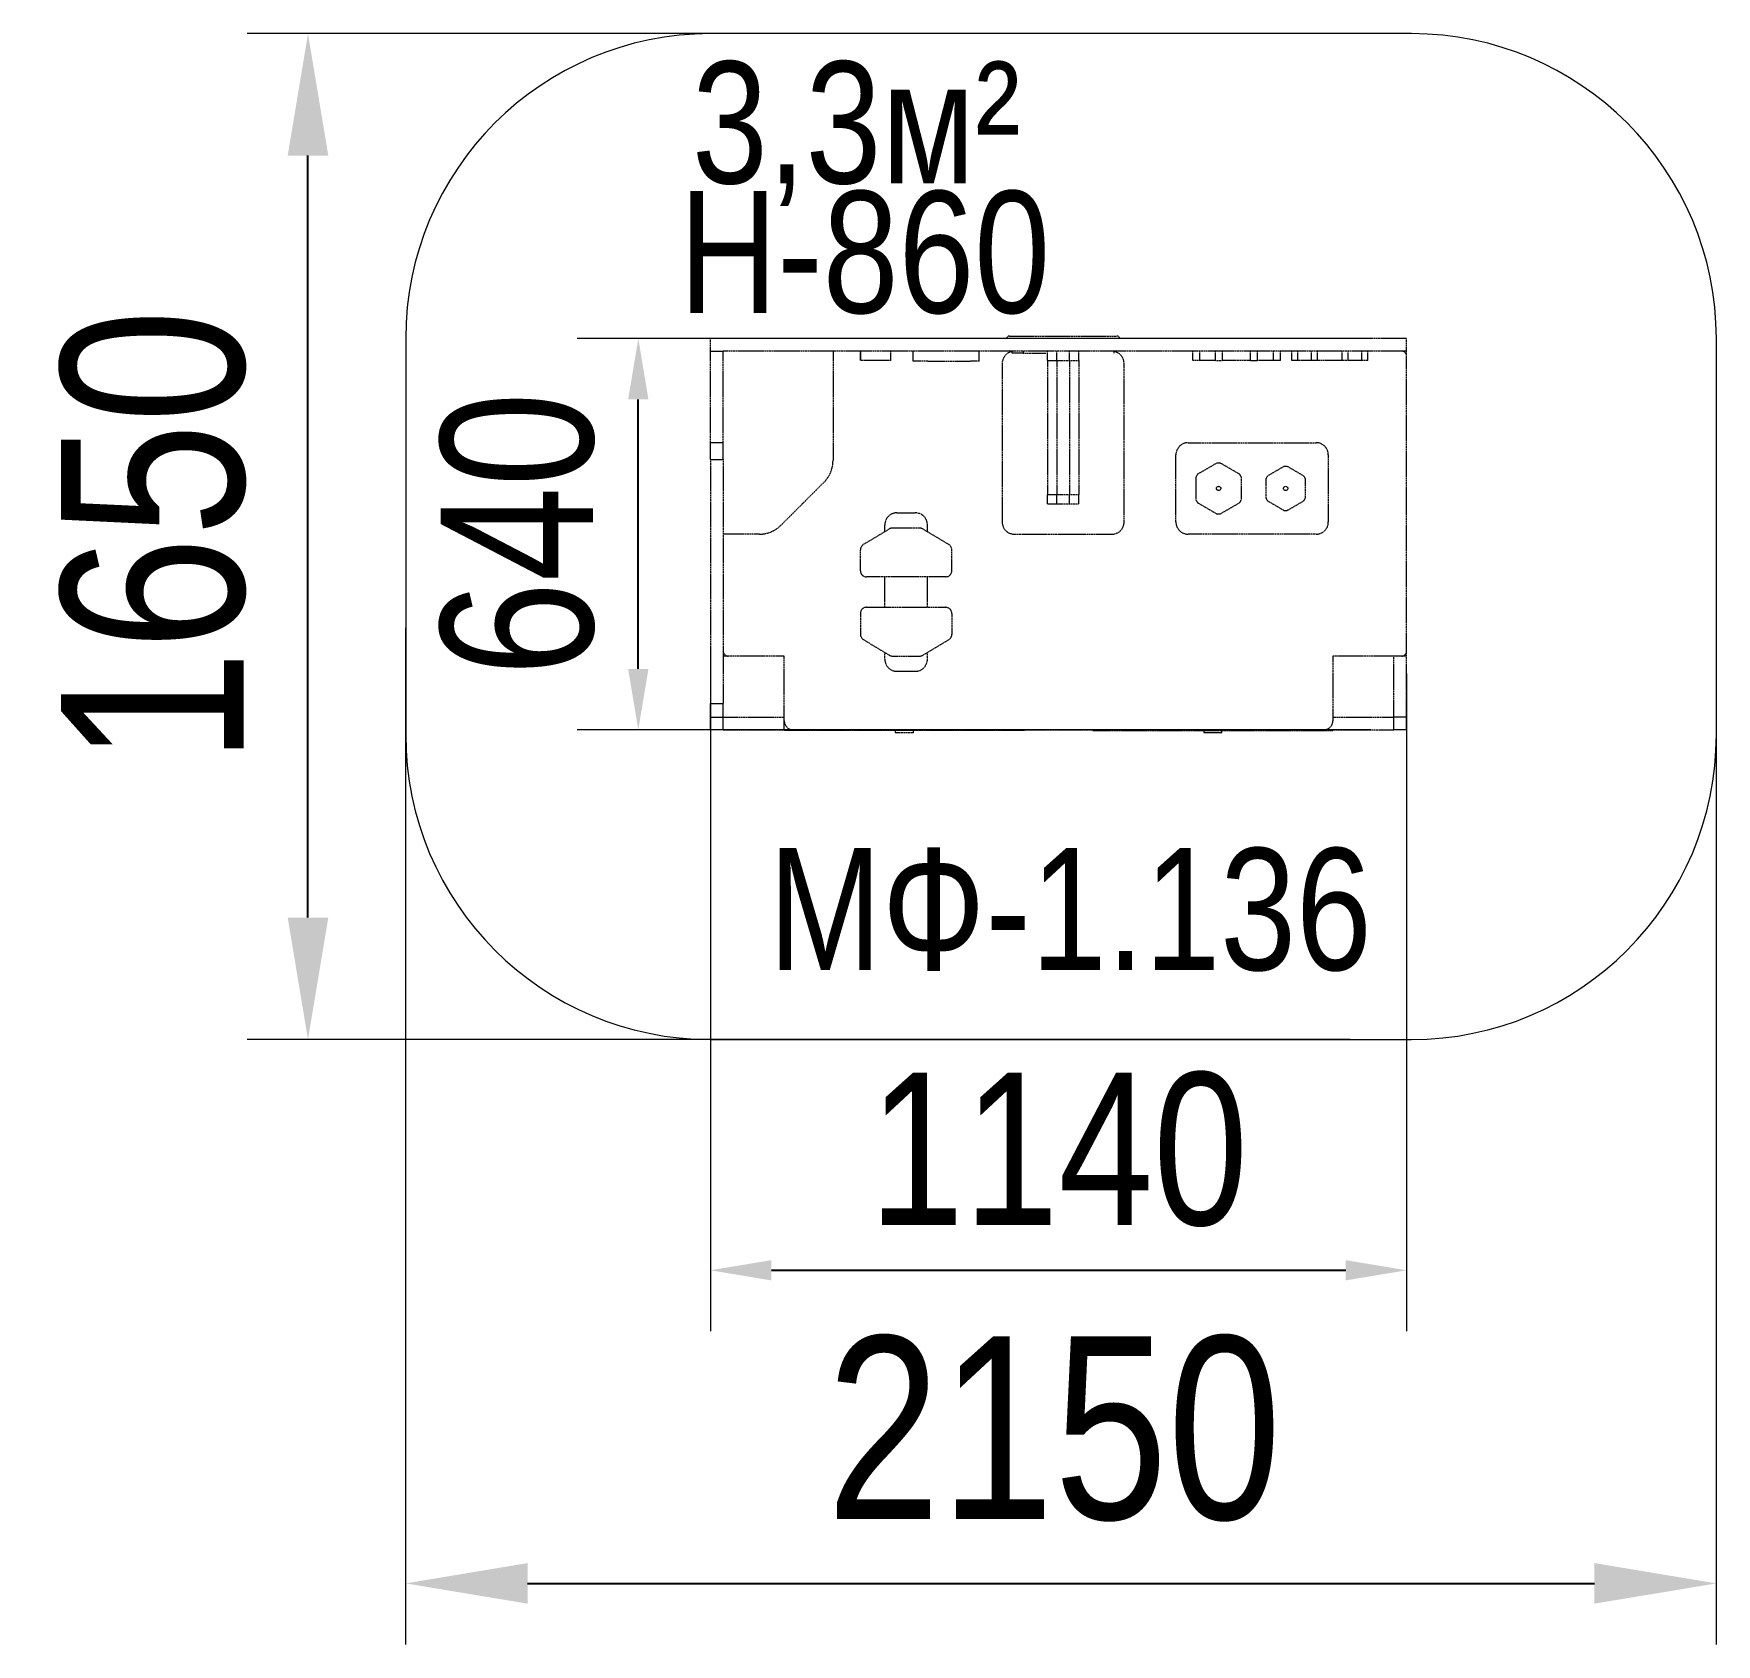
# Model space of a CAD drawing. Header units: millimetres. Extents: x -1563 to 1198, y -1718 to 924.
import ezdxf

# ---------------------------------------------------------------- set-up
doc = ezdxf.new("R2010")
doc.units = ezdxf.units.MM
doc.linetypes.add('HIDDEN', pattern=[1.905, 1.27, -0.635])
for name, color, linetype in [('DIKOM_АРТИКУЛ', 7, 'Continuous'), ('DIKOM_ЗОНА', 90, 'Continuous'), ('DIKOM_ОБЪЕКТ', 7, 'Continuous'), ('DIKOM_РАЗМЕР_ЗОНА', 7, 'Continuous'), ('DIKOM_РАЗМЕР_ОБЪЕКТА', 7, 'Continuous')]:
    doc.layers.add(name, color=color, linetype=linetype)
doc.styles.add('style1', font='arialbd.ttf', dxfattribs={"width": 0.8})
doc.dimstyles.new('1-50', dxfattribs={"dimtxt": 300, "dimasz": 200, "dimexe": 100, "dimexo": 0, "dimgap": 100, "dimtad": 1, "dimtxsty": 'style1', "dimcen": 200, "dimclrd": 7, "dimclre": 7, "dimclrt": 7, "dimadec": 1, "dimazin": 2, "dimtfac": 1, "dimtmove": 0, "dimatfit": 2, "dimfxl": 0, "dimlwd": 25, "dimlwe": 18, "dimarcsym": 0})

# ---------------------------------------------------------------- blocks, each defined once
blk = doc.blocks.new('*D0')
at = {"layer": 'Defpoints', "color": 0, "transparency": 16777216}
for p in [(-452.3, -125.4), (689.7, -125.4), (689.7, -1104.3)]:
    blk.add_point(p, dxfattribs=at)
at = {"layer": 'DIKOM_РАЗМЕР_ОБЪЕКТА', "color": 7, "lineweight": 18, "transparency": 16777216}
for p, q in [((-452.3, -125.4), (-452.3, -1204.3)), ((689.7, -125.4), (689.7, -1204.3))]:
    blk.add_line(p, q, dxfattribs=at)
at = {"layer": 'DIKOM_РАЗМЕР_ОБЪЕКТА', "color": 7, "lineweight": 25, "transparency": 16777216}
blk.add_line((-352.3, -1104.3), (589.7, -1104.3), dxfattribs=at)
at = {"layer": 'DIKOM_РАЗМЕР_ОБЪЕКТА', "color": 7, "transparency": 16777216}
for points in [[(-352.3, -1087.7), (-352.3, -1121), (-452.3, -1104.3)], [(589.7, -1087.7), (589.7, -1121), (689.7, -1104.3)]]:
    blk.add_solid(points, dxfattribs=at)
at = {"layer": 'DIKOM_РАЗМЕР_ОБЪЕКТА', "color": 7, "transparency": 16777216, "insert": (118.7, -906.7), "char_height": 250, "attachment_point": 5, "style": 'style1'}
blk.add_mtext('{\\fArial|b0|i0|c204|p34;1140}', dxfattribs=at)
blk = doc.blocks.new('*D1')
at = {"layer": 'Defpoints', "color": 0, "transparency": 16777216}
for p in [(-570.7, 424.2), (604.9, 424.2), (631.1, -217.8)]:
    blk.add_point(p, dxfattribs=at)
at = {"layer": 'DIKOM_РАЗМЕР_ОБЪЕКТА', "color": 7, "lineweight": 18, "transparency": 16777216}
for p, q in [((604.9, 424.2), (-670.7, 424.2)), ((631.1, -217.8), (-670.7, -217.8))]:
    blk.add_line(p, q, dxfattribs=at)
at = {"layer": 'DIKOM_РАЗМЕР_ОБЪЕКТА', "color": 7, "lineweight": 25, "transparency": 16777216}
blk.add_line((-570.7, -117.8), (-570.7, 324.2), dxfattribs=at)
at = {"layer": 'DIKOM_РАЗМЕР_ОБЪЕКТА', "color": 7, "transparency": 16777216}
for points in [[(-587.3, 324.2), (-554, 324.2), (-570.7, 424.2)], [(-587.3, -117.8), (-554, -117.8), (-570.7, -217.8)]]:
    blk.add_solid(points, dxfattribs=at)
at = {"layer": 'DIKOM_РАЗМЕР_ОБЪЕКТА', "color": 7, "transparency": 16777216, "insert": (-768.3, 103.2), "char_height": 250, "attachment_point": 5, "rotation": 90, "style": 'style1'}
blk.add_mtext('{\\fArial|b0|i0|c204|p34;640}', dxfattribs=at)
blk = doc.blocks.new('*D2')
at = {"layer": 'Defpoints', "color": 0, "transparency": 16777216}
for p in [(-952.3, -50.3), (1197.7, -50.3), (1197.7, -1617.9)]:
    blk.add_point(p, dxfattribs=at)
at = {"layer": 'DIKOM_РАЗМЕР_ЗОНА', "color": 7, "lineweight": 18, "transparency": 16777216}
for p, q in [((-952.3, -50.3), (-952.3, -1717.9)), ((1197.7, -50.3), (1197.7, -1717.9))]:
    blk.add_line(p, q, dxfattribs=at)
at = {"layer": 'DIKOM_РАЗМЕР_ЗОНА', "color": 7, "lineweight": 25, "transparency": 16777216}
blk.add_line((-752.3, -1617.9), (997.7, -1617.9), dxfattribs=at)
at = {"layer": 'DIKOM_РАЗМЕР_ЗОНА', "color": 7, "transparency": 16777216}
for points in [[(-752.3, -1584.6), (-752.3, -1651.2), (-952.3, -1617.9)], [(997.7, -1584.6), (997.7, -1651.2), (1197.7, -1617.9)]]:
    blk.add_solid(points, dxfattribs=at)
at = {"layer": 'DIKOM_РАЗМЕР_ЗОНА', "color": 7, "transparency": 16777216, "insert": (111.2, -1364.7), "char_height": 300, "attachment_point": 5, "style": 'style1'}
blk.add_mtext('{\\fArial|b0|i0|c204|p34;2150}', dxfattribs=at)
blk = doc.blocks.new('*D3')
at = {"layer": 'Defpoints', "color": 0, "transparency": 16777216}
for p in [(-1112.5, 924.2), (597.1, 924.2), (597.1, -725.8)]:
    blk.add_point(p, dxfattribs=at)
at = {"layer": 'DIKOM_РАЗМЕР_ЗОНА', "color": 7, "lineweight": 18, "transparency": 16777216}
for p, q in [((597.1, 924.2), (-1212.5, 924.2)), ((597.1, -725.8), (-1212.5, -725.8))]:
    blk.add_line(p, q, dxfattribs=at)
at = {"layer": 'DIKOM_РАЗМЕР_ЗОНА', "color": 7, "lineweight": 25, "transparency": 16777216}
blk.add_line((-1112.5, -525.8), (-1112.5, 724.2), dxfattribs=at)
at = {"layer": 'DIKOM_РАЗМЕР_ЗОНА', "color": 7, "transparency": 16777216}
for points in [[(-1145.8, 724.2), (-1079.2, 724.2), (-1112.5, 924.2)], [(-1145.8, -525.8), (-1079.2, -525.8), (-1112.5, -725.8)]]:
    blk.add_solid(points, dxfattribs=at)
at = {"layer": 'DIKOM_РАЗМЕР_ЗОНА', "color": 7, "transparency": 16777216, "insert": (-1365.7, 99.2), "char_height": 300, "attachment_point": 5, "rotation": 90, "style": 'style1'}
blk.add_mtext('{\\fArial|b0|i0|c204|p34;1650}', dxfattribs=at)

msp = doc.modelspace()

# ---------------------------------------------------------------- linework, layer by layer
at = {"layer": 'DIKOM_ЗОНА', "color": 3, "lineweight": 15}
msp.add_lwpolyline([(-452.264, -725.788), (697.736, -725.788, 0.41421356), (1197.736, -225.788), (1197.736, 424.212, 0.41421356), (697.736, 924.212), (-452.264, 924.212, 0.41421356), (-952.264, 424.212), (-952.264, -225.788, 0.41421356)], format="xyb", close=True, dxfattribs=at)
at = {"layer": 'DIKOM_ОБЪЕКТ', "color": 7, "linetype": 'HIDDEN', "lineweight": 15}
for p, q in [((-452.264, 403.212), (-452.264, 424.212)), ((-431.264, 424.212), (-452.264, 424.212)), ((633.736, 424.212), (-431.264, 424.212)), ((38.236, 428.212), (214.236, 428.212)), ((689.736, 424.212), (633.736, 424.212)), ((689.736, 403.212), (689.736, 424.212)), ((-452.264, 403.212), (-431.264, 403.212)), ((-452.264, 253.351), (-452.264, 403.212)), ((-431.264, 253.351), (-431.264, 403.212)), ((633.736, 403.212), (-431.264, 403.212)), ((-251.264, 403.212), (-251.264, 223.922)), ((-206.264, 388.212), (-206.264, 403.212)), ((-206.157, 388.212), (-206.264, 388.212)), ((-206.157, 403.212), (-206.157, 388.212)), ((-206.086, 388.212), (-206.157, 388.212)), ((-206.086, 388.212), (-206.086, 403.212)), ((-156.442, 388.212), (-206.086, 388.212)), ((-156.442, 388.212), (-156.442, 403.212)), ((-156.371, 388.212), (-156.442, 388.212)), ((-156.371, 388.212), (-156.371, 403.212)), ((-156.264, 388.212), (-156.371, 388.212)), ((-156.264, 388.212), (-156.264, 403.212)), ((-120.244, 403.212), (-120.244, 387.212)), ((-95.508, 387.212), (-120.244, 387.212)), ((-95.508, 387.212), (-26.528, 387.212)), ((-11.264, 387.212), (-26.528, 387.212)), ((-11.264, 387.212), (-11.264, 403.212)), ((42.736, 400.212), (42.736, 403.212)), ((60.736, 400.212), (42.736, 400.212)), ((60.736, 403.212), (60.736, 400.212)), ((60.736, 400.212), (97.736, 400.212)), ((100.736, 388.212), (100.736, 403.212)), ((100.736, 388.212), (115.736, 388.212)), ((100.736, 388.212), (100.736, 168.212)), ((115.736, 388.212), (115.736, 403.212)), ((115.736, 388.212), (115.736, 403.212)), ((115.736, 388.212), (115.736, 168.212)), ((115.736, 388.212), (136.736, 388.212)), ((115.736, 388.212), (115.736, 168.212)), ((136.736, 388.212), (136.736, 403.212)), ((136.736, 388.212), (136.736, 403.212)), ((136.736, 388.212), (151.736, 388.212)), ((136.736, 388.212), (136.736, 168.212)), ((136.736, 388.212), (136.736, 168.212)), ((151.736, 388.212), (151.736, 403.212)), ((151.736, 388.212), (151.736, 168.212)), ((209.736, 400.212), (209.736, 403.212)), ((338.861, 388.212), (338.861, 403.212)), ((350.361, 388.212), (338.861, 388.212)), ((350.361, 388.212), (350.361, 403.212)), ((376.236, 388.212), (350.361, 388.212)), ((376.236, 388.212), (376.236, 403.212)), ((376.236, 388.212), (387.736, 388.212)), ((387.736, 388.212), (387.736, 403.212)), ((433.736, 388.212), (387.736, 388.212)), ((433.736, 388.212), (433.736, 403.212)), ((433.736, 388.212), (445.236, 388.212)), ((445.236, 388.212), (445.236, 403.212)), ((471.111, 388.212), (445.236, 388.212)), ((471.111, 388.212), (471.111, 403.212)), ((482.611, 388.212), (471.111, 388.212)), ((482.611, 388.212), (482.611, 403.212)), ((501.236, 388.212), (501.236, 403.212)), ((511.236, 388.212), (501.236, 388.212)), ((511.236, 388.212), (511.236, 403.212)), ((533.736, 388.212), (511.236, 388.212)), ((533.736, 388.212), (533.736, 403.212)), ((543.736, 388.212), (533.736, 388.212)), ((543.736, 388.212), (543.736, 403.212)), ((583.736, 388.212), (543.736, 388.212)), ((583.736, 388.212), (583.736, 403.212)), ((593.736, 388.212), (583.736, 388.212)), ((593.736, 388.212), (593.736, 403.212)), ((616.236, 388.212), (593.736, 388.212)), ((616.236, 388.212), (616.236, 403.212)), ((626.236, 388.212), (616.236, 388.212)), ((626.236, 388.212), (626.236, 403.212)), ((689.736, 403.212), (633.736, 403.212)), ((689.736, 395.212), (689.736, 403.212)), ((689.736, -88.788), (689.736, 395.212)), ((26.236, 383.212), (26.236, 123.212)), ((226.236, 123.212), (226.236, 383.212)), ((-452.264, 253.351), (-431.264, 253.351)), ((-452.264, 225.616), (-452.264, 253.351)), ((-431.264, 225.616), (-431.264, 253.351)), ((331.236, 253.212), (541.236, 253.212)), ((-452.264, 225.616), (-431.264, 225.616)), ((-452.264, 225.616), (-452.264, -174.523)), ((-431.264, 225.616), (-431.264, -174.523)), ((311.236, 123.212), (311.236, 233.212)), ((561.236, 233.212), (561.236, 123.212)), ((343.736, 196.45), (343.736, 159.973)), ((378.281, 219.807), (346.691, 201.568)), ((415.781, 201.568), (384.191, 219.807)), ((418.736, 159.973), (418.736, 196.45)), ((458.736, 193.812), (458.736, 162.612)), ((488.496, 214.157), (461.476, 198.558)), ((520.996, 198.558), (493.976, 214.157)), ((523.736, 162.612), (523.736, 193.812)), ((-336.62, 117.856), (-265.909, 188.567)), ((100.736, 168.212), (115.736, 168.212)), ((100.736, 153.212), (100.736, 168.212)), ((115.736, 153.212), (115.736, 168.212)), ((115.736, 168.212), (136.736, 168.212)), ((115.736, 153.212), (115.736, 168.212)), ((136.736, 168.212), (151.736, 168.212)), ((136.736, 153.212), (136.736, 168.212)), ((136.736, 153.212), (136.736, 168.212)), ((151.736, 153.212), (151.736, 168.212)), ((-146.341, 138.212), (-116.341, 138.212)), ((100.736, 153.212), (115.736, 153.212)), ((115.736, 153.212), (136.736, 153.212)), ((136.736, 153.212), (151.736, 153.212)), ((346.691, 154.855), (378.281, 136.617)), ((384.191, 136.617), (415.781, 154.855)), ((461.476, 157.866), (488.496, 142.266)), ((493.976, 142.266), (520.996, 157.866)), ((-158.793, 111.787), (-201.563, 86.125)), ((-166.341, 107.258), (-166.341, 118.212)), ((-109.188, 113.212), (-153.649, 113.212)), ((-61.273, 86.125), (-104.043, 111.787)), ((-96.341, 107.165), (-96.341, 118.212)), ((-371.975, 103.212), (-431.264, 103.212)), ((46.236, 103.212), (206.236, 103.212)), ((541.236, 103.212), (331.236, 103.212)), ((-206.418, 43.212), (-206.418, 77.55)), ((-56.418, 43.212), (-56.418, 77.55)), ((-66.418, 33.212), (-196.418, 33.212)), ((-166.341, -16.788), (-166.341, 33.212)), ((-96.341, -16.788), (-96.341, 33.212)), ((-206.341, -26.788), (-206.341, -61.126)), ((-196.341, -16.788), (-66.341, -16.788)), ((-56.341, -26.788), (-56.341, -61.126)), ((-201.486, -69.701), (-158.716, -95.363)), ((-103.966, -95.363), (-61.196, -69.701)), ((-331.264, -96.788), (-431.264, -96.788)), ((-331.264, -217.788), (-331.264, -96.788)), ((-166.341, -101.788), (-166.341, -90.788)), ((-153.571, -96.788), (-109.111, -96.788)), ((-96.341, -101.788), (-96.341, -90.788)), ((668.736, -96.788), (568.736, -96.788)), ((568.736, -96.788), (568.736, -202.796)), ((668.736, -196.788), (668.736, -96.788)), ((689.736, -96.788), (668.736, -96.788)), ((689.736, -196.788), (689.736, -88.788)), ((-146.341, -121.788), (-116.341, -121.788)), ((-452.264, -174.523), (-431.264, -174.523)), ((-452.264, -196.788), (-452.264, -174.523)), ((-431.264, -196.788), (-431.264, -174.523)), ((-431.264, -217.788), (-431.264, -174.523)), ((-452.264, -196.788), (-431.264, -196.788)), ((-452.264, -217.788), (-452.264, -196.788)), ((-431.264, -217.788), (-452.264, -217.788)), ((-431.264, -196.788), (-331.264, -196.788)), ((-431.264, -217.788), (-316.264, -217.788)), ((-331.264, -218.788), (-331.264, -217.788)), ((62.589, -218.788), (-331.264, -218.788)), ((-316.264, -217.788), (553.736, -217.788)), ((-149.338, -218.788), (-149.338, -222.788)), ((-119.338, -222.788), (-119.338, -218.788)), ((62.589, -218.788), (62.589, -217.788)), ((174.883, -218.788), (174.883, -217.788)), ((174.883, -218.788), (568.736, -218.788)), ((356.809, -218.788), (356.809, -222.788)), ((386.809, -222.788), (386.809, -218.788)), ((553.736, -217.788), (668.736, -217.788)), ((568.736, -196.788), (668.736, -196.788)), ((568.736, -218.788), (568.736, -217.788)), ((689.736, -196.788), (668.736, -196.788)), ((668.736, -217.788), (668.736, -196.788)), ((689.736, -217.788), (668.736, -217.788)), ((689.736, -217.788), (689.736, -196.788)), ((-119.338, -222.788), (-149.338, -222.788)), ((386.809, -222.788), (356.809, -222.788))]:
    msp.add_line(p, q, dxfattribs=at)
for centre in [(381.236, 178.212), (491.236, 178.212)]:
    msp.add_circle(centre, 3.5, dxfattribs=at)
for centre, radius, start, end in [((38.236, 423.212), 5, 90, 168.463041), ((214.236, 423.212), 5, 11.536959, 90), ((46.236, 383.212), 20, 100.078658, 180), ((206.236, 383.212), 20, 0, 79.921342), ((681.736, 395.212), 8, 0, 90), ((331.236, 233.212), 20, 90, 180), ((541.236, 233.212), 20, 0, 90), ((-301.264, 223.922), 50, 315, 0), ((381.236, 178.212), 41.7, 145.936337, 154.063663), ((381.236, 178.212), 41.7, 85.936337, 94.063663), ((381.236, 178.212), 41.7, 25.936337, 34.063663), ((491.236, 178.212), 36.05, 145.640661, 154.359339), ((491.236, 178.212), 36.05, 85.640661, 94.359339), ((491.236, 178.212), 36.05, 25.640661, 34.359339), ((-146.341, 118.212), 20, 90, 180), ((-116.341, 118.212), 20, 0, 90), ((381.236, 178.212), 41.7, 205.936337, 214.063663), ((381.236, 178.212), 41.7, 325.936337, 334.063663), ((491.236, 178.212), 36.05, 205.640661, 214.359339), ((491.236, 178.212), 36.05, 265.640661, 274.359339), ((491.236, 178.212), 36.05, 325.640661, 334.359339), ((-371.975, 153.212), 50, 270, 315), ((-153.649, 103.212), 10, 90, 120.963757), ((-109.188, 103.212), 10, 59.036243, 90), ((46.236, 123.212), 20, 180, 270), ((206.236, 123.212), 20, 270, 0), ((331.236, 123.212), 20, 180, 270), ((381.236, 178.212), 41.7, 265.936337, 274.063663), ((541.236, 123.212), 20, 270, 0), ((-196.418, 77.55), 10, 120.963757, 180), ((-66.418, 77.55), 10, 0, 59.036243), ((-196.418, 43.212), 10, 180, 270), ((-66.418, 43.212), 10, 270, 0), ((-196.341, -26.788), 10, 90, 180), ((-66.341, -26.788), 10, 0, 90), ((-196.341, -61.126), 10, 180, 239.036243), ((-66.341, -61.126), 10, 300.963757, 0), ((-423.264, -88.788), 8, 180, 270), ((-146.341, -101.788), 20, 180, 270), ((-153.571, -86.788), 10, 239.036243, 270), ((-116.341, -101.788), 20, 270, 0), ((-109.111, -86.788), 10, 270, 300.963757), ((681.736, -88.788), 8, 270, 0), ((-316.264, -202.788), 15, 180, 270), ((553.736, -202.788), 15, 270, 0)]:
    msp.add_arc(centre, radius, start, end, dxfattribs=at)

# ---------------------------------------------------------------- texts
at = {"layer": 'DIKOM_АРТИКУЛ', "insert": (-357.274, -411.842), "char_height": 200, "width": 2024.68468, "attachment_point": 1, "style": 'style1'}
msp.add_mtext('{\\fArial|b0|i0|c204|p34;MФ-1.136}', dxfattribs=at)
at = {"layer": 'DIKOM_РАЗМЕР_ОБЪЕКТА', "char_height": 200, "attachment_point": 1, "style": 'style1'}
for s, insert, width in [('{\\fArial|b0|i0|c204|p34;3,3м²}', (-482.575, 878.603), 1106.71506), ('{\\fArial|b0|i0|c204|p34;H-860}', (-503.91, 666.075), 1410.58314)]:
    msp.add_mtext(s, dxfattribs=dict(at, insert=insert, width=width))

# ---------------------------------------------------------------- dimensions: what is measured, and where the dimension line sits
at = {"layer": 'DIKOM_РАЗМЕР_ЗОНА'}
dim = msp.add_linear_dim(base=(-1112.487, 924.212), p1=(597.078, -725.788), p2=(597.078, 924.212), angle=90, text='{\\fArial|b0|i0|c204|p34;<>}', dimstyle='1-50', dxfattribs=at)
dim.commit()
dim.dimension.update_dxf_attribs({"geometry": '*D3', "text_midpoint": (-1112.487, 99.212), "dimtype": 160})
dim = msp.add_linear_dim(base=(1197.736, -1617.915), p1=(-952.264, -50.346), p2=(1197.736, -50.346), text='{\\fArial|b0|i0|c204|p34;<>}', dimstyle='1-50', dxfattribs=at)
dim.commit()
dim.dimension.update_dxf_attribs({"geometry": '*D2', "text_midpoint": (111.236, -1617.915), "dimtype": 160})
at = {"layer": 'DIKOM_РАЗМЕР_ОБЪЕКТА'}
dim = msp.add_linear_dim(base=(-570.658, 424.212), p1=(631.079, -217.788), p2=(604.92, 424.212), angle=90, text='{\\fArial|b0|i0|c204|p34;640}', dimstyle='1-50', override={"dimtxt": 250, "dimasz": 100, "dimgap": 70}, dxfattribs=at)
dim.commit()
dim.dimension.update_dxf_attribs({"geometry": '*D1', "text_midpoint": (-570.658, 103.212), "dimtype": 160})
dim = msp.add_linear_dim(base=(689.736, -1104.347), p1=(-452.264, -125.372), p2=(689.736, -125.372), text='{\\fArial|b0|i0|c204|p34;1140}', dimstyle='1-50', override={"dimtxt": 250, "dimasz": 100, "dimgap": 70}, dxfattribs=at)
dim.commit()
dim.dimension.update_dxf_attribs({"geometry": '*D0', "text_midpoint": (118.736, -1104.347), "dimtype": 160})

doc.saveas('drawing.dxf')
